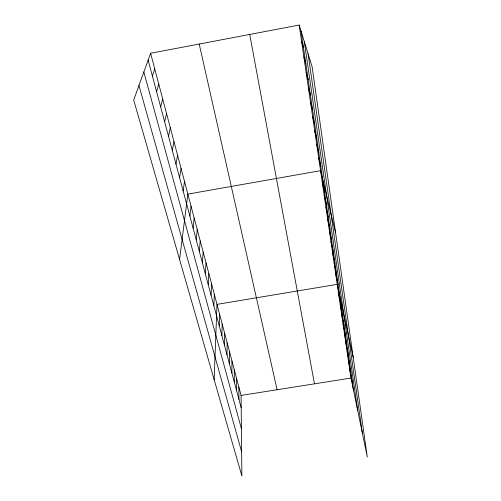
<?xml version="1.0" encoding="UTF-8"?>
<svg xmlns="http://www.w3.org/2000/svg" width="501" height="501" viewBox="0 0 501 501"><rect width="100%" height="100%" fill="white"/><g stroke="black" fill="none" stroke-linecap="round" stroke-linejoin="round"><path stroke-width="0.75" d="M234.28 381.95L234.305 369.819M231.888 373.02L231.963 360.977M229.452 363.92L229.583 351.971M226.972 354.658L227.16 342.797M224.442 345.214L224.692 333.453M221.868 335.589L222.175 323.94M219.244 325.782L219.607 314.246M214.146 379.62L216.996 304.364L337.229 284.349L353.218 357.395M213.833 305.585L214.334 294.294M211.053 295.183L211.622 284.023M208.209 284.574L208.854 273.559M205.316 273.746L206.03 262.881M202.354 262.699L203.155 251.99M199.342 251.427L200.218 240.887M196.254 239.91L197.219 229.546M193.11 228.155L194.163 217.979M189.898 216.15L191.038 206.168M179.571 259.468L187.85 194.106L320.552 170.659L335.595 232.783M183.153 190.969L184.493 181.412M179.615 177.755L181.068 168.436M176.001 164.24L177.561 155.172M172.294 150.406L173.972 141.608M168.505 136.247L170.302 127.724M164.629 121.749L166.551 113.527M160.652 106.907L162.706 98.991M156.581 91.696L158.773 84.112M152.41 76.114L154.746 68.875M150.619 53.263L133.698 100.05L241.87 475.95L241.075 395.433L150.619 53.263L299.191 25.05L312.136 66.858L367.302 457.025L350.982 378.067L299.191 25.05M241.075 395.433L350.982 378.067M301.564 41.207L303.506 47.733M303.875 56.976L305.86 63.877M306.136 72.369L308.159 79.628M138.959 85.489L241.632 451.777M143.843 71.994L241.401 428.662M308.34 87.399L310.407 94.996M148.133 60.139L241.194 407.789M310.495 102.085L312.593 109.995M312.599 116.426L314.728 124.643M314.653 130.448L316.82 138.952M316.663 144.15L318.861 152.924M318.63 157.552L320.853 166.582M322.381 183.103L324.648 192.609M324.166 195.29L326.458 205.009M325.919 207.232L328.23 217.146M327.635 218.924L329.965 229.032M329.314 230.379L331.662 240.668M330.961 241.607L333.328 252.066M332.576 252.61L334.956 263.232M199.216 44.038L277.109 389.74M334.161 263.394L336.553 274.179M335.708 273.972L338.119 284.9M338.726 294.525L341.156 305.723M340.192 304.508L342.634 315.83M341.626 314.302L344.081 325.744M343.035 323.922L345.502 335.47M344.425 333.359L346.892 345.014M345.784 342.628L348.258 354.382M347.118 351.727L349.604 363.576M348.427 360.664L350.919 372.6M349.717 369.444L352.209 381.461M249.73 34.444L314.478 383.835M304.364 41.758L357.714 410.626M301.088 31.175L353.481 390.166M308.102 53.826L362.398 433.296M238.858 387.048L238.933 399.328M236.597 378.512L236.629 390.717"/></g></svg>
